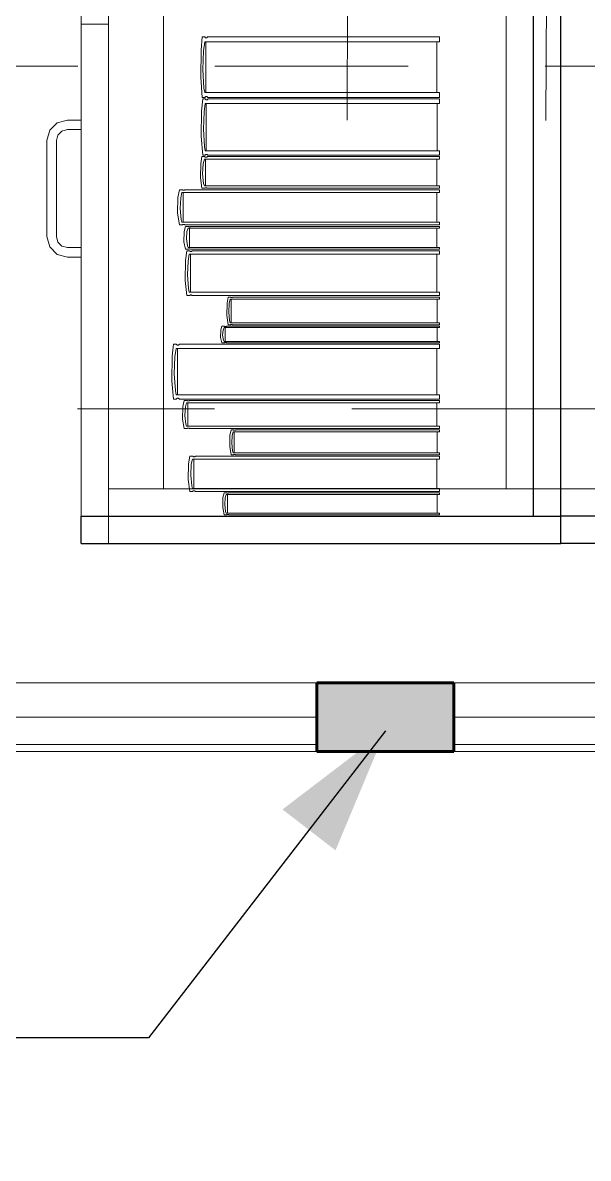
# Model space of a CAD drawing. Header units: inches. Extents: x -19 to 5698, y -728 to 92.
# Drawn here: x 105.305 to 105.718, y 29.403 to 30.232 of the extents above; entities that cross this region are included whole.
import ezdxf

# ---------------------------------------------------------------- set-up
doc = ezdxf.new("R2010")
doc.units = ezdxf.units.IN
doc.header["$MEASUREMENT"] = 0
doc.set_wipeout_variables(frame=1)
for name, pattern in [('HIDDEN', [0.375, 0.25, -0.125]), ('Hidden Line', [0.195611, 0.141111, -0.0545]), ('Punto & Raya', [0.65, 0.5, -0.075, 0, -0.075]), ('RAYITAS', [0.375, 0.25, -0.125]), ('Wipeout_Contour', [1, 0, -1])]:
    doc.linetypes.add(name, pattern=pattern)
doc.layers.get('0').update_dxf_attribs({"color": 61})
for name, color, linetype, lineweight in [('00 conduct tomacorr', 120, 'HIDDEN', 30), ('T-TECHO-E', 150, 'Continuous', 20), ('TOMACORRIENTE', 22, 'RAYITAS', 9)]:
    doc.layers.add(name, color=color, linetype=linetype, lineweight=lineweight)
for name, color, linetype in [('02 _ ARQ _ ALB _ Ejes Generales', 251, 'Continuous'), ('02 _ ARQ _ ZON _ Espacio.3D', 7, 'Continuous'), ('08 _ STR _ EXT _ 09 Vigas', 251, 'Continuous'), ('Acabado - Muros', 7, 'Continuous'), ('Interior - Mobiliario', 7, 'Continuous'), ('Notas - Etiquetas', 7, 'Continuous')]:
    doc.layers.add(name, color=color, linetype=linetype)
doc.dimstyles.new('Estilo_Generado__8', dxfattribs={"dimtxt": 0.18, "dimasz": 0.0912, "dimexe": 0.18, "dimexo": 0.0625, "dimgap": 0, "dimtad": 0, "dimtih": 1, "dimtoh": 1, "dimdec": 4, "dimzin": 0, "dimdsep": 46, "dimcen": 0.09, "dimadec": 0, "dimazin": 0, "dimtfac": 1, "dimtdec": 4, "dimtmove": 0, "dimatfit": 3, "dimldrblk": 'ARROWHEAD_5', "dimfxl": 1, "dimtolj": 1, "dimtzin": 0, "dimarcsym": 0})

# ---------------------------------------------------------------- blocks, each defined once
blk = doc.blocks.new('ARROWHEAD_5')
at = {"linetype": 'Continuous', "lineweight": 0}
blk.add_hatch(color=0, dxfattribs=at).paths.add_polyline_path([(-1, 0.2679), (0, 0), (-1, -0.2679)])
at = {"color": 0, "linetype": 'Continuous', "lineweight": 0}
blk.add_line((0, 0), (-1, 0), dxfattribs=at)
blk = doc.blocks.new('a')
at = {"layer": 'TOMACORRIENTE', "ltscale": 0.05}
h = blk.add_hatch(color=4, dxfattribs=at)
edge = h.paths.add_edge_path()
edge.add_arc((0, 0.0752), 0.02106, 0, 360)
at = {"layer": 'TOMACORRIENTE', "color": 4}
for p, q in [((-0.14553, 0.09625), (-0.0515, 0.09625)), ((-0.09851, 0.09625), (-0.09851, -0.09657)), ((0, 0.09625), (0, -0.09625)), ((0.06232, -0.09625), (0.06232, 0.09625))]:
    blk.add_line(p, q, dxfattribs=at)
blk.add_circle((0, 0.0752), 0.02106, dxfattribs=at)
blk = doc.blocks.new('CABLE 3FACE')
at = {"layer": 'T-TECHO-E', "rotation": 59.94170052614085}
blk.add_blockref('a', (0, 0), dxfattribs=at)

msp = doc.modelspace()

# ---------------------------------------------------------------- linework, layer by layer
at = {"layer": '02 _ ARQ _ ZON _ Espacio.3D', "color": 254, "linetype": 'Continuous', "lineweight": 0, "flags": 128}
msp.add_lwpolyline([(109.06989, 39), (108.56989, 39), (108.56979, 39.75001), (103.77005, 39.75001), (103.77007, 39.4), (102.06999, 39.4), (102.07, 37.69997), (101.71999, 37.7005), (101.71999, 33.74998), (100.81998, 33.74998), (100.81998, 29.74999), (101.56999, 29.74999), (101.56999, 30.69998), (102.06999, 30.69998), (102.06999, 30.19998), (102.56999, 30.19998), (102.56999, 29.69998), (108.57, 29.7), (108.56999, 31.00019), (112.57002, 31.00007)], dxfattribs=at)
msp.add_lwpolyline([(100.82011, 17.4), (112.51999, 17.4), (112.52001, 29.69991), (100.81999, 29.7), (100.81999, 27.96534), (102.07, 27.96534), (102.07, 27.79017), (100.81999, 27.79017)], close=True, dxfattribs=at)
at = {"layer": 'Interior - Mobiliario', "color": 175, "linetype": 'Continuous', "lineweight": 13}
for p, q in [((105.36804, 31.33165), (105.36804, 29.87165)), ((105.67804, 29.87165), (105.67804, 31.33165)), ((105.36804, 31.31165), (105.36804, 29.89165)), ((105.40804, 29.89165), (105.40804, 31.31165)), ((105.65804, 31.31165), (105.65804, 29.89165)), ((105.34804, 30.23065), (105.36804, 30.23065)), ((105.43642, 30.22127), (105.43547, 30.21158)), ((105.4383, 30.22127), (105.43642, 30.22127)), ((105.43839, 30.2211), (105.4383, 30.22127)), ((105.43861, 30.22083), (105.43839, 30.2211)), ((105.43885, 30.22065), (105.43861, 30.22083)), ((105.4391, 30.22055), (105.43885, 30.22065)), ((105.43961, 30.22062), (105.43935, 30.22054)), ((105.43985, 30.22078), (105.43961, 30.22062)), ((105.44007, 30.22104), (105.43985, 30.22078)), ((105.44021, 30.22127), (105.44007, 30.22104)), ((105.60938, 30.22127), (105.44021, 30.22127)), ((105.60938, 30.21774), (105.60938, 30.22127)), ((105.43735, 30.21112), (105.43815, 30.21774)), ((105.43815, 30.21774), (105.60938, 30.21774)), ((105.43901, 30.21774), (105.43901, 30.18062)), ((105.43935, 30.22054), (105.4391, 30.22055)), ((105.60765, 30.18062), (105.60765, 30.21774)), ((105.43547, 30.21158), (105.43526, 30.19182)), ((105.43691, 30.19752), (105.43735, 30.21112)), ((105.43763, 30.18398), (105.43691, 30.19752)), ((105.43526, 30.19182), (105.43642, 30.17709)), ((105.43815, 30.18062), (105.43763, 30.18398)), ((105.60938, 30.18062), (105.43815, 30.18062)), ((105.60938, 30.17709), (105.60938, 30.18062)), ((105.43676, 30.17609), (105.43582, 30.16706)), ((105.43642, 30.17709), (105.4383, 30.17709)), ((105.43864, 30.17609), (105.43676, 30.17609)), ((105.4377, 30.16663), (105.43849, 30.1728)), ((105.4383, 30.17709), (105.43844, 30.17733)), ((105.43844, 30.17733), (105.43866, 30.17758)), ((105.43849, 30.1728), (105.60938, 30.1728)), ((105.43874, 30.17593), (105.43864, 30.17609)), ((105.43866, 30.17758), (105.4389, 30.17775)), ((105.43895, 30.17568), (105.43874, 30.17593)), ((105.4389, 30.17775), (105.43916, 30.17783)), ((105.43919, 30.17551), (105.43895, 30.17568)), ((105.43916, 30.17783), (105.43941, 30.17782)), ((105.43944, 30.17541), (105.43919, 30.17551)), ((105.43935, 30.1728), (105.43935, 30.13822)), ((105.43941, 30.17782), (105.43966, 30.17772)), ((105.4397, 30.1754), (105.43944, 30.17541)), ((105.43966, 30.17772), (105.4399, 30.17753)), ((105.43995, 30.17548), (105.4397, 30.1754)), ((105.4399, 30.17753), (105.44012, 30.17726)), ((105.44019, 30.17563), (105.43995, 30.17548)), ((105.44012, 30.17726), (105.44021, 30.17709)), ((105.44041, 30.17587), (105.44019, 30.17563)), ((105.44021, 30.17709), (105.60938, 30.17709)), ((105.44055, 30.17609), (105.44041, 30.17587)), ((105.60938, 30.17609), (105.44055, 30.17609)), ((105.60766, 30.13822), (105.60766, 30.1728)), ((105.60938, 30.1728), (105.60938, 30.17609)), ((105.43582, 30.16706), (105.43561, 30.14866)), ((105.43726, 30.15396), (105.4377, 30.16663)), ((105.33054, 30.15864), (105.32505, 30.15315)), ((105.33804, 30.16065), (105.33054, 30.15864)), ((105.34804, 30.16065), (105.33804, 30.16065)), ((105.34804, 30.15365), (105.34804, 30.16065)), ((105.32505, 30.15315), (105.32304, 30.14565)), ((105.33004, 30.14565), (105.33111, 30.14965)), ((105.33111, 30.14965), (105.33404, 30.15258)), ((105.33404, 30.15258), (105.33804, 30.15365)), ((105.33804, 30.15365), (105.34804, 30.15365)), ((105.43561, 30.14866), (105.43676, 30.13493)), ((105.43798, 30.14135), (105.43726, 30.15396)), ((105.32304, 30.14565), (105.32304, 30.07565)), ((105.33004, 30.07565), (105.33004, 30.14565)), ((105.43849, 30.13822), (105.43798, 30.14135)), ((105.60938, 30.13822), (105.43849, 30.13822)), ((105.60938, 30.13493), (105.60938, 30.13822)), ((105.43618, 30.13393), (105.43523, 30.12887)), ((105.43806, 30.13393), (105.43618, 30.13393)), ((105.43676, 30.13493), (105.43864, 30.13493)), ((105.43711, 30.12863), (105.43791, 30.13208)), ((105.43791, 30.13208), (105.60938, 30.13208)), ((105.43815, 30.13384), (105.43806, 30.13393)), ((105.43837, 30.1337), (105.43815, 30.13384)), ((105.43861, 30.1336), (105.43837, 30.1337)), ((105.43886, 30.13355), (105.43861, 30.1336)), ((105.43864, 30.13493), (105.43878, 30.13515)), ((105.43877, 30.13208), (105.43877, 30.11269)), ((105.43878, 30.13515), (105.43901, 30.13539)), ((105.43912, 30.13355), (105.43886, 30.13355)), ((105.43901, 30.13539), (105.43925, 30.13554)), ((105.43937, 30.13359), (105.43912, 30.13355)), ((105.43925, 30.13554), (105.4395, 30.13562)), ((105.43961, 30.13368), (105.43937, 30.13359)), ((105.4395, 30.13562), (105.43975, 30.13561)), ((105.43984, 30.13381), (105.43961, 30.13368)), ((105.43975, 30.13561), (105.44, 30.13552)), ((105.43998, 30.13393), (105.43984, 30.13381)), ((105.60938, 30.13393), (105.43998, 30.13393)), ((105.44, 30.13552), (105.44024, 30.13534)), ((105.44024, 30.13534), (105.44046, 30.13509)), ((105.44046, 30.13509), (105.44055, 30.13493)), ((105.44055, 30.13493), (105.60938, 30.13493)), ((105.60765, 30.11269), (105.60765, 30.13208)), ((105.60938, 30.13208), (105.60938, 30.13393)), ((105.43523, 30.12887), (105.43501, 30.11854)), ((105.43667, 30.12152), (105.43711, 30.12863)), ((105.43739, 30.11444), (105.43667, 30.12152)), ((105.43501, 30.11854), (105.43618, 30.11084)), ((105.43791, 30.11269), (105.43739, 30.11444)), ((105.41968, 30.10984), (105.41865, 30.10419)), ((105.42175, 30.10984), (105.41968, 30.10984)), ((105.42071, 30.10392), (105.42158, 30.10778)), ((105.42158, 30.10778), (105.60938, 30.10778)), ((105.42185, 30.10974), (105.42175, 30.10984)), ((105.42209, 30.10958), (105.42185, 30.10974)), ((105.42235, 30.10947), (105.42209, 30.10958)), ((105.42263, 30.10942), (105.42235, 30.10947)), ((105.42253, 30.10778), (105.42253, 30.08616)), ((105.42291, 30.10941), (105.42263, 30.10942)), ((105.42318, 30.10946), (105.42291, 30.10941)), ((105.42345, 30.10955), (105.42318, 30.10946)), ((105.42369, 30.1097), (105.42345, 30.10955)), ((105.42385, 30.10984), (105.42369, 30.1097)), ((105.60938, 30.10984), (105.42385, 30.10984)), ((105.43618, 30.11084), (105.43806, 30.11084)), ((105.60938, 30.11269), (105.43791, 30.11269)), ((105.43806, 30.11084), (105.4382, 30.11096)), ((105.4382, 30.11096), (105.43843, 30.1111)), ((105.43843, 30.1111), (105.43867, 30.11118)), ((105.43867, 30.11118), (105.43892, 30.11123)), ((105.43892, 30.11123), (105.43917, 30.11122)), ((105.43917, 30.11122), (105.43942, 30.11117)), ((105.43942, 30.11117), (105.43966, 30.11107)), ((105.43966, 30.11107), (105.43988, 30.11093)), ((105.43988, 30.11093), (105.43998, 30.11084)), ((105.43998, 30.11084), (105.60938, 30.11084)), ((105.60749, 30.08616), (105.60749, 30.10778)), ((105.60938, 30.11084), (105.60938, 30.11269)), ((105.60938, 30.10778), (105.60938, 30.10984)), ((105.41865, 30.10419), (105.41841, 30.09268)), ((105.42023, 30.096), (105.42071, 30.10392)), ((105.41841, 30.09268), (105.41968, 30.0841)), ((105.42102, 30.08811), (105.42023, 30.096)), ((105.42158, 30.08616), (105.42102, 30.08811)), ((105.41968, 30.0841), (105.42175, 30.0841)), ((105.60938, 30.08616), (105.42158, 30.08616)), ((105.42175, 30.0841), (105.4219, 30.08424)), ((105.4219, 30.08424), (105.42215, 30.08438)), ((105.42215, 30.08438), (105.42241, 30.08448)), ((105.42241, 30.08448), (105.42269, 30.08453)), ((105.42269, 30.08453), (105.42297, 30.08452)), ((105.42297, 30.08452), (105.42324, 30.08446)), ((105.42423, 30.0831), (105.42321, 30.07942)), ((105.42324, 30.08446), (105.4235, 30.08435)), ((105.4235, 30.08435), (105.42374, 30.0842)), ((105.42374, 30.0842), (105.42385, 30.0841)), ((105.42385, 30.0841), (105.60938, 30.0841)), ((105.42624, 30.0831), (105.42423, 30.0831)), ((105.42523, 30.07925), (105.42608, 30.08176)), ((105.42608, 30.08176), (105.60938, 30.08176)), ((105.42634, 30.08303), (105.42624, 30.0831)), ((105.42658, 30.08293), (105.42634, 30.08303)), ((105.42683, 30.08286), (105.42658, 30.08293)), ((105.4271, 30.08282), (105.42683, 30.08286)), ((105.427, 30.08176), (105.427, 30.06767)), ((105.42737, 30.08282), (105.4271, 30.08282)), ((105.42764, 30.08285), (105.42737, 30.08282)), ((105.4279, 30.08291), (105.42764, 30.08285)), ((105.42814, 30.08301), (105.4279, 30.08291)), ((105.42829, 30.0831), (105.42814, 30.08301)), ((105.60938, 30.0831), (105.42829, 30.0831)), ((105.60753, 30.06767), (105.60753, 30.08176)), ((105.60938, 30.0841), (105.60938, 30.08616)), ((105.60938, 30.08176), (105.60938, 30.0831)), ((105.32304, 30.07565), (105.32505, 30.06815)), ((105.33111, 30.07165), (105.33004, 30.07565)), ((105.33404, 30.06872), (105.33111, 30.07165)), ((105.42321, 30.07942), (105.42298, 30.07192)), ((105.42298, 30.07192), (105.42423, 30.06633)), ((105.42476, 30.07409), (105.42523, 30.07925)), ((105.42553, 30.06895), (105.42476, 30.07409)), ((105.32505, 30.06815), (105.33054, 30.06266)), ((105.33804, 30.06765), (105.33404, 30.06872)), ((105.34804, 30.06765), (105.33804, 30.06765)), ((105.34804, 30.06065), (105.34804, 30.06765)), ((105.42504, 30.06533), (105.42403, 30.05814)), ((105.42423, 30.06633), (105.42624, 30.06633)), ((105.42705, 30.06533), (105.42504, 30.06533)), ((105.42608, 30.06767), (105.42553, 30.06895)), ((105.60938, 30.06767), (105.42608, 30.06767)), ((105.42624, 30.06633), (105.42639, 30.06642)), ((105.42639, 30.06642), (105.42663, 30.06652)), ((105.42663, 30.06652), (105.42689, 30.06658)), ((105.42689, 30.06658), (105.42716, 30.06661)), ((105.42715, 30.06521), (105.42705, 30.06533)), ((105.42738, 30.06501), (105.42715, 30.06521)), ((105.42716, 30.06661), (105.42743, 30.06661)), ((105.42763, 30.06487), (105.42738, 30.06501)), ((105.42743, 30.06661), (105.4277, 30.06657)), ((105.4279, 30.06479), (105.42763, 30.06487)), ((105.4277, 30.06657), (105.42795, 30.0665)), ((105.42817, 30.06478), (105.4279, 30.06479)), ((105.42795, 30.0665), (105.42819, 30.0664)), ((105.42844, 30.06484), (105.42817, 30.06478)), ((105.42819, 30.0664), (105.42829, 30.06633)), ((105.42829, 30.06633), (105.60938, 30.06633)), ((105.4287, 30.06497), (105.42844, 30.06484)), ((105.42894, 30.06516), (105.4287, 30.06497)), ((105.42909, 30.06533), (105.42894, 30.06516)), ((105.60938, 30.06533), (105.42909, 30.06533)), ((105.60938, 30.06633), (105.60938, 30.06767)), ((105.60938, 30.06271), (105.60938, 30.06533)), ((105.33054, 30.06266), (105.33804, 30.06065)), ((105.33804, 30.06065), (105.34804, 30.06065)), ((105.42403, 30.05814), (105.4238, 30.04347)), ((105.42557, 30.0477), (105.42604, 30.0578)), ((105.42604, 30.0578), (105.42688, 30.06271)), ((105.42688, 30.06271), (105.60938, 30.06271)), ((105.42781, 30.06271), (105.42781, 30.03516)), ((105.60754, 30.03516), (105.60754, 30.06271)), ((105.42634, 30.03765), (105.42557, 30.0477)), ((105.4238, 30.04347), (105.42504, 30.03253)), ((105.42504, 30.03253), (105.42705, 30.03253)), ((105.42688, 30.03516), (105.42634, 30.03765)), ((105.60938, 30.03516), (105.42688, 30.03516)), ((105.42705, 30.03253), (105.4272, 30.03271)), ((105.4272, 30.03271), (105.42744, 30.0329)), ((105.42744, 30.0329), (105.42769, 30.03302)), ((105.42769, 30.03302), (105.42796, 30.03308)), ((105.42796, 30.03308), (105.42823, 30.03307)), ((105.42823, 30.03307), (105.4285, 30.033)), ((105.4285, 30.033), (105.42875, 30.03286)), ((105.42875, 30.03286), (105.42898, 30.03266)), ((105.42898, 30.03266), (105.42909, 30.03253)), ((105.42909, 30.03253), (105.60938, 30.03253)), ((105.45527, 30.03153), (105.45443, 30.02706)), ((105.45694, 30.03153), (105.45527, 30.03153)), ((105.45703, 30.03145), (105.45694, 30.03153)), ((105.45722, 30.03133), (105.45703, 30.03145)), ((105.45744, 30.03124), (105.45722, 30.03133)), ((105.45766, 30.0312), (105.45744, 30.03124)), ((105.45789, 30.03119), (105.45766, 30.0312)), ((105.45811, 30.03123), (105.45789, 30.03119)), ((105.45833, 30.03131), (105.45811, 30.03123)), ((105.45852, 30.03142), (105.45833, 30.03131)), ((105.45865, 30.03153), (105.45852, 30.03142)), ((105.60938, 30.03153), (105.45865, 30.03153)), ((105.60938, 30.03253), (105.60938, 30.03516)), ((105.60938, 30.0299), (105.60938, 30.03153)), ((105.45443, 30.02706), (105.45423, 30.01795)), ((105.45571, 30.02058), (105.4561, 30.02685)), ((105.4561, 30.02685), (105.45681, 30.0299)), ((105.45681, 30.0299), (105.60938, 30.0299)), ((105.45758, 30.0299), (105.45758, 30.01279)), ((105.60784, 30.01279), (105.60784, 30.0299)), ((105.45423, 30.01795), (105.45527, 30.01116)), ((105.45635, 30.01433), (105.45571, 30.02058)), ((105.45681, 30.01279), (105.45635, 30.01433)), ((105.44989, 30.00751), (105.44969, 30.00213)), ((105.45076, 30.01016), (105.44989, 30.00751)), ((105.45248, 30.01016), (105.45076, 30.01016)), ((105.45121, 30.00368), (105.45161, 30.00739)), ((105.45161, 30.00739), (105.45234, 30.00919)), ((105.45234, 30.00919), (105.60938, 30.00919)), ((105.45257, 30.01011), (105.45248, 30.01016)), ((105.45277, 30.01004), (105.45257, 30.01011)), ((105.45299, 30.00998), (105.45277, 30.01004)), ((105.45322, 30.00996), (105.45299, 30.00998)), ((105.45314, 30.00919), (105.45314, 29.99908)), ((105.45345, 30.00995), (105.45322, 30.00996)), ((105.45368, 30.00998), (105.45345, 30.00995)), ((105.4539, 30.01002), (105.45368, 30.00998)), ((105.45411, 30.01009), (105.4539, 30.01002)), ((105.45424, 30.01016), (105.45411, 30.01009)), ((105.60938, 30.01016), (105.45424, 30.01016)), ((105.45527, 30.01116), (105.45694, 30.01116)), ((105.60938, 30.01279), (105.45681, 30.01279)), ((105.45694, 30.01116), (105.45707, 30.01126)), ((105.45707, 30.01126), (105.45727, 30.01138)), ((105.45727, 30.01138), (105.45748, 30.01146)), ((105.45748, 30.01146), (105.45771, 30.0115)), ((105.45771, 30.0115), (105.45794, 30.01149)), ((105.45794, 30.01149), (105.45816, 30.01144)), ((105.45816, 30.01144), (105.45837, 30.01136)), ((105.45837, 30.01136), (105.45856, 30.01123)), ((105.45856, 30.01123), (105.45865, 30.01116)), ((105.45865, 30.01116), (105.60938, 30.01116)), ((105.6078, 29.99908), (105.6078, 30.00919)), ((105.60938, 30.01116), (105.60938, 30.01279)), ((105.60938, 30.00919), (105.60938, 30.01016)), ((105.41537, 29.99712), (105.41431, 29.98833)), ((105.41748, 29.99712), (105.41537, 29.99712)), ((105.41759, 29.99696), (105.41748, 29.99712)), ((105.41783, 29.99672), (105.41759, 29.99696)), ((105.41947, 29.9969), (105.41922, 29.99667)), ((105.41963, 29.99712), (105.41947, 29.9969)), ((105.60938, 29.99712), (105.41963, 29.99712)), ((105.44969, 30.00213), (105.45076, 29.99812)), ((105.45076, 29.99812), (105.45248, 29.99812)), ((105.45187, 29.99999), (105.45121, 30.00368)), ((105.45234, 29.99908), (105.45187, 29.99999)), ((105.60938, 29.99908), (105.45234, 29.99908)), ((105.45248, 29.99812), (105.45261, 29.99818)), ((105.45261, 29.99818), (105.45282, 29.99825)), ((105.45282, 29.99825), (105.45304, 29.9983)), ((105.45304, 29.9983), (105.45327, 29.99832)), ((105.45327, 29.99832), (105.4535, 29.99832)), ((105.4535, 29.99832), (105.45373, 29.99829)), ((105.45373, 29.99829), (105.45395, 29.99824)), ((105.45395, 29.99824), (105.45415, 29.99816)), ((105.45415, 29.99816), (105.45424, 29.99812)), ((105.45424, 29.99812), (105.60938, 29.99812)), ((105.60938, 29.99812), (105.60938, 29.99908)), ((105.60938, 29.99391), (105.60938, 29.99712)), ((105.41642, 29.98791), (105.41731, 29.99391)), ((105.41731, 29.99391), (105.60938, 29.99391)), ((105.4181, 29.99655), (105.41783, 29.99672)), ((105.41838, 29.99646), (105.4181, 29.99655)), ((105.41828, 29.99391), (105.41828, 29.96027)), ((105.41867, 29.99645), (105.41838, 29.99646)), ((105.41895, 29.99652), (105.41867, 29.99645)), ((105.41922, 29.99667), (105.41895, 29.99652)), ((105.60744, 29.96027), (105.60744, 29.99391)), ((105.41431, 29.98833), (105.41407, 29.97042)), ((105.41593, 29.97559), (105.41642, 29.98791)), ((105.41674, 29.96331), (105.41593, 29.97559)), ((105.41407, 29.97042), (105.41537, 29.95706)), ((105.41537, 29.95706), (105.41748, 29.95706)), ((105.41731, 29.96027), (105.41674, 29.96331)), ((105.60938, 29.96027), (105.41731, 29.96027)), ((105.41748, 29.95706), (105.41764, 29.95728)), ((105.41764, 29.95728), (105.41789, 29.95751)), ((105.41789, 29.95751), (105.41816, 29.95766)), ((105.41816, 29.95766), (105.41844, 29.95773)), ((105.41844, 29.95773), (105.41873, 29.95772)), ((105.41873, 29.95772), (105.41901, 29.95763)), ((105.41901, 29.95763), (105.41928, 29.95746)), ((105.41928, 29.95746), (105.41952, 29.95722)), ((105.41952, 29.95722), (105.41963, 29.95706)), ((105.41963, 29.95706), (105.60938, 29.95706)), ((105.42314, 29.95606), (105.42212, 29.95158)), ((105.42517, 29.95606), (105.42314, 29.95606)), ((105.42527, 29.95598), (105.42517, 29.95606)), ((105.42551, 29.95586), (105.42527, 29.95598)), ((105.42576, 29.95577), (105.42551, 29.95586)), ((105.42603, 29.95573), (105.42576, 29.95577)), ((105.42631, 29.95572), (105.42603, 29.95573)), ((105.42658, 29.95576), (105.42631, 29.95572)), ((105.42684, 29.95584), (105.42658, 29.95576)), ((105.42708, 29.95595), (105.42684, 29.95584)), ((105.42723, 29.95606), (105.42708, 29.95595)), ((105.60938, 29.95606), (105.42723, 29.95606)), ((105.60938, 29.95706), (105.60938, 29.96027)), ((105.60938, 29.95443), (105.60938, 29.95606)), ((105.42212, 29.95158), (105.42189, 29.94243)), ((105.42367, 29.94507), (105.42415, 29.95136)), ((105.42415, 29.95136), (105.425, 29.95443)), ((105.425, 29.95443), (105.60938, 29.95443)), ((105.42594, 29.95443), (105.42594, 29.93725)), ((105.60752, 29.93725), (105.60752, 29.95443)), ((105.42189, 29.94243), (105.42314, 29.93561)), ((105.42445, 29.9388), (105.42367, 29.94507)), ((105.42314, 29.93561), (105.42517, 29.93561)), ((105.425, 29.93725), (105.42445, 29.9388)), ((105.60938, 29.93725), (105.425, 29.93725)), ((105.42517, 29.93561), (105.42532, 29.93572)), ((105.42532, 29.93572), (105.42556, 29.93584)), ((105.42556, 29.93584), (105.42582, 29.93592)), ((105.42582, 29.93592), (105.42609, 29.93596)), ((105.42609, 29.93596), (105.42637, 29.93595)), ((105.42637, 29.93595), (105.42664, 29.9359)), ((105.42664, 29.9359), (105.42689, 29.93582)), ((105.42689, 29.93582), (105.42713, 29.93569)), ((105.42713, 29.93569), (105.42723, 29.93561)), ((105.42723, 29.93561), (105.60938, 29.93561)), ((105.4566, 29.93062), (105.45641, 29.92249)), ((105.45743, 29.93461), (105.4566, 29.93062)), ((105.45908, 29.93461), (105.45743, 29.93461)), ((105.45825, 29.93043), (105.45895, 29.93316)), ((105.45895, 29.93316), (105.60938, 29.93316)), ((105.45917, 29.93454), (105.45908, 29.93461)), ((105.45936, 29.93443), (105.45917, 29.93454)), ((105.45957, 29.93436), (105.45936, 29.93443)), ((105.45979, 29.93431), (105.45957, 29.93436)), ((105.45971, 29.93316), (105.45971, 29.91788)), ((105.46001, 29.93431), (105.45979, 29.93431)), ((105.46023, 29.93434), (105.46001, 29.93431)), ((105.46044, 29.93441), (105.46023, 29.93434)), ((105.46064, 29.93452), (105.46044, 29.93441)), ((105.46076, 29.93461), (105.46064, 29.93452)), ((105.60938, 29.93461), (105.46076, 29.93461)), ((105.60786, 29.91788), (105.60786, 29.93316)), ((105.60938, 29.93561), (105.60938, 29.93725)), ((105.60938, 29.93316), (105.60938, 29.93461)), ((105.45641, 29.92249), (105.45743, 29.91642)), ((105.45786, 29.92483), (105.45825, 29.93043)), ((105.4585, 29.91926), (105.45786, 29.92483)), ((105.4274, 29.91542), (105.4264, 29.90979)), ((105.42937, 29.91542), (105.4274, 29.91542)), ((105.42947, 29.91532), (105.42937, 29.91542)), ((105.4297, 29.91516), (105.42947, 29.91532)), ((105.42995, 29.91506), (105.4297, 29.91516)), ((105.43022, 29.915), (105.42995, 29.91506)), ((105.43049, 29.91499), (105.43022, 29.915)), ((105.43075, 29.91504), (105.43049, 29.91499)), ((105.43101, 29.91514), (105.43075, 29.91504)), ((105.43124, 29.91528), (105.43101, 29.91514)), ((105.43139, 29.91542), (105.43124, 29.91528)), ((105.60938, 29.91542), (105.43139, 29.91542)), ((105.45743, 29.91642), (105.45908, 29.91642)), ((105.45895, 29.91788), (105.4585, 29.91926)), ((105.60938, 29.91788), (105.45895, 29.91788)), ((105.45908, 29.91642), (105.45921, 29.91652)), ((105.45921, 29.91652), (105.4594, 29.91662)), ((105.4594, 29.91662), (105.45961, 29.91669)), ((105.45961, 29.91669), (105.45984, 29.91672)), ((105.45984, 29.91672), (105.46006, 29.91672)), ((105.46006, 29.91672), (105.46028, 29.91668)), ((105.46028, 29.91668), (105.46049, 29.9166)), ((105.46049, 29.9166), (105.46068, 29.91649)), ((105.46068, 29.91649), (105.46076, 29.91642)), ((105.46076, 29.91642), (105.60938, 29.91642)), ((105.60938, 29.91642), (105.60938, 29.91788)), ((105.60938, 29.91337), (105.60938, 29.91542)), ((105.4264, 29.90979), (105.42617, 29.89832)), ((105.42792, 29.90163), (105.42838, 29.90953)), ((105.42838, 29.90953), (105.42922, 29.91337)), ((105.42922, 29.91337), (105.60938, 29.91337)), ((105.43013, 29.91337), (105.43013, 29.89182)), ((105.60756, 29.89182), (105.60756, 29.91337)), ((105.42617, 29.89832), (105.4274, 29.88977)), ((105.42868, 29.89376), (105.42792, 29.90163)), ((105.36804, 29.89165), (105.40804, 29.89165)), ((105.40804, 29.89165), (105.65804, 29.89165)), ((105.4274, 29.88977), (105.42937, 29.88977)), ((105.42922, 29.89182), (105.42868, 29.89376)), ((105.60938, 29.89182), (105.42922, 29.89182)), ((105.42937, 29.88977), (105.42952, 29.8899)), ((105.42952, 29.8899), (105.42976, 29.89005)), ((105.42976, 29.89005), (105.43001, 29.89015)), ((105.43001, 29.89015), (105.43028, 29.8902)), ((105.43028, 29.8902), (105.43055, 29.89019)), ((105.43055, 29.89019), (105.43081, 29.89013)), ((105.43081, 29.89013), (105.43106, 29.89002)), ((105.43106, 29.89002), (105.43129, 29.88987)), ((105.43129, 29.88987), (105.43139, 29.88977)), ((105.43139, 29.88977), (105.60938, 29.88977)), ((105.60938, 29.88977), (105.60938, 29.89182)), ((105.45147, 29.88523), (105.45127, 29.87802)), ((105.45233, 29.88877), (105.45147, 29.88523)), ((105.45404, 29.88877), (105.45233, 29.88877)), ((105.45278, 29.8801), (105.45318, 29.88506)), ((105.45318, 29.88506), (105.4539, 29.88748)), ((105.4539, 29.88748), (105.60938, 29.88748)), ((105.45412, 29.8887), (105.45404, 29.88877)), ((105.45432, 29.88861), (105.45412, 29.8887)), ((105.45454, 29.88854), (105.45432, 29.88861)), ((105.45477, 29.8885), (105.45454, 29.88854)), ((105.455, 29.8885), (105.45477, 29.8885)), ((105.45523, 29.88853), (105.455, 29.8885)), ((105.45544, 29.88859), (105.45523, 29.88853)), ((105.45565, 29.88868), (105.45544, 29.88859)), ((105.45578, 29.88877), (105.45565, 29.88868)), ((105.60938, 29.88877), (105.45578, 29.88877)), ((105.60938, 29.88748), (105.60938, 29.88877)), ((105.36804, 29.87165), (105.67804, 29.87165))]:
    msp.add_line(p, q, dxfattribs=at)

# ---------------------------------------------------------------- next in the draw order: wipeouts: each hides what was drawn before it
at = {"color": 254, "linetype": 'Wipeout_Contour', "lineweight": 0, "ltscale": 4898.152595}
msp.add_wipeout([(103.37, 29.733), (103.3865, 29.733), (103.3865, 29.7), (105.52, 29.7), (105.52, 29.75), (103.37, 29.75)], dxfattribs=at).dxf.layer = 'Acabado - Muros'
at = {"color": 254, "linetype": 'Wipeout_Contour', "lineweight": 0, "ltscale": 4913.906819}
msp.add_wipeout([(105.62, 29.75), (105.62, 29.7), (107.7535, 29.7), (107.7535, 29.733), (107.77, 29.733), (107.77, 29.75)], dxfattribs=at).dxf.layer = 'Acabado - Muros'
at = {"color": 254, "linetype": 'Wipeout_Contour', "lineweight": 0, "ltscale": 3271.360924}
msp.add_wipeout([(105.71804, 31.33165), (105.69804, 31.33165), (105.69804, 29.87165), (105.71804, 29.87165)], dxfattribs=at).dxf.layer = 'Interior - Mobiliario'

# ---------------------------------------------------------------- next in the draw order: linework, layer by layer
at = {"layer": '08 _ STR _ EXT _ 09 Vigas', "color": 251, "linetype": 'Hidden Line', "lineweight": 13, "true_color": 0x636466}
msp.add_line((102.06999, 29.7), (122.56999, 29.7), dxfattribs=at)
at = {"layer": 'Acabado - Muros', "color": 7, "linetype": 'Continuous', "lineweight": 60}
for p, q in [((105.62, 29.75), (105.52, 29.75)), ((105.62, 29.7), (105.52, 29.7))]:
    msp.add_line(p, q, dxfattribs=at)
at = {"layer": 'Acabado - Muros', "color": 251, "linetype": 'Continuous', "lineweight": 13, "flags": 128}
for points in [[(102.66999, 29.75), (103.37, 29.75), (105.52, 29.75)], [(105.62, 29.75), (107.77, 29.75), (108.47, 29.75)], [(103.3865, 29.7), (105.52, 29.7)], [(105.62, 29.7), (107.7535, 29.7)]]:
    msp.add_lwpolyline(points, dxfattribs=at)
at = {"layer": 'Interior - Mobiliario', "color": 175, "linetype": 'Continuous', "lineweight": 30}
for p, q in [((105.69804, 29.87165), (105.69804, 31.33165)), ((105.71804, 29.87165), (105.69804, 29.87165))]:
    msp.add_line(p, q, dxfattribs=at)
at = {"layer": 'Interior - Mobiliario', "color": 175, "linetype": 'Continuous', "lineweight": 13}
for p, q in [((105.69804, 29.87165), (105.69804, 31.33165)), ((105.69804, 29.89165), (105.69804, 31.31165)), ((105.73804, 29.89165), (105.69804, 29.89165)), ((105.71804, 29.87165), (105.69804, 29.87165))]:
    msp.add_line(p, q, dxfattribs=at)

# ---------------------------------------------------------------- next in the draw order: wipeouts: each hides what was drawn before it
at = {"color": 254, "linetype": 'Wipeout_Contour', "lineweight": 0, "ltscale": 3266.212965}
msp.add_wipeout([(105.52, 29.705), (105.52, 29.725), (103.3865, 29.725), (103.3865, 29.705)], dxfattribs=at).dxf.layer = 'Acabado - Muros'
at = {"color": 254, "linetype": 'Wipeout_Contour', "lineweight": 0, "ltscale": 3275.141063}
msp.add_wipeout([(107.7535, 29.705), (107.7535, 29.725), (105.62, 29.725), (105.62, 29.705)], dxfattribs=at).dxf.layer = 'Acabado - Muros'

# ---------------------------------------------------------------- next in the draw order: hatches: boundary and pattern name
at = {"layer": 'Acabado - Muros', "linetype": 'Continuous', "lineweight": 0}
msp.add_hatch(color=254, dxfattribs=at).paths.add_polyline_path([(105.62, 29.75), (105.52, 29.75), (105.52, 29.7), (105.62, 29.7)])

# ---------------------------------------------------------------- next in the draw order: linework, layer by layer
at = {"layer": 'Acabado - Muros', "color": 7, "linetype": 'Continuous', "lineweight": 60}
for p, q in [((105.52, 29.75), (105.52, 29.7)), ((105.62, 29.75), (105.62, 29.7))]:
    msp.add_line(p, q, dxfattribs=at)
at = {"layer": 'Acabado - Muros', "color": 7, "linetype": 'Continuous', "lineweight": 13, "flags": 128}
for points in [[(105.52, 29.705), (105.52, 29.725), (103.3865, 29.725), (103.3865, 29.705)], [(107.7535, 29.705), (107.7535, 29.725), (105.62, 29.725), (105.62, 29.705)]]:
    msp.add_lwpolyline(points, close=True, dxfattribs=at)

# ---------------------------------------------------------------- next in the draw order: leaders
at = {"layer": 'Notas - Etiquetas', "color": 144, "linetype": 'Continuous', "lineweight": 13, "annotation_type": 0, "has_hookline": 1, "hookline_direction": 1, "text_width": 1.94817}
msp.add_leader([(105.56999, 29.715), (105.39715, 29.4911), (103.32471, 29.4911)], dimstyle='Estilo_Generado__8', dxfattribs=at)

# ---------------------------------------------------------------- next in the draw order: wipeouts: each hides what was drawn before it
at = {"color": 254, "linetype": 'Wipeout_Contour', "lineweight": 0, "ltscale": 3271.909815}
msp.add_wipeout([(106.04804, 29.87165), (105.69804, 29.87165), (105.69804, 29.85165), (106.04804, 29.85165)], dxfattribs=at).dxf.layer = 'Interior - Mobiliario'

# ---------------------------------------------------------------- next in the draw order: linework, layer by layer
at = {"layer": 'Interior - Mobiliario', "color": 175, "linetype": 'Continuous', "lineweight": 13}
for p, q in [((105.69804, 31.35165), (105.69804, 29.85165)), ((105.69804, 29.87165), (105.69804, 31.33165)), ((105.69804, 29.85165), (105.69804, 29.89165)), ((105.69804, 29.87165), (106.04804, 29.87165)), ((105.69804, 29.85165), (105.69804, 29.87165)), ((106.04804, 29.87165), (105.69804, 29.87165)), ((106.04804, 29.85165), (105.69804, 29.85165)), ((106.02804, 29.85165), (105.69804, 29.85165)), ((105.69804, 29.85165), (106.04804, 29.85165))]:
    msp.add_line(p, q, dxfattribs=at)
at = {"layer": 'Interior - Mobiliario', "color": 175, "linetype": 'Continuous', "lineweight": 30}
for p, q in [((105.69804, 29.85165), (105.69804, 29.87165)), ((106.04804, 29.87165), (105.69804, 29.87165)), ((106.04804, 29.85165), (105.69804, 29.85165))]:
    msp.add_line(p, q, dxfattribs=at)

# ---------------------------------------------------------------- next in the draw order: wipeouts: each hides what was drawn before it
at = {"color": 254, "linetype": 'Wipeout_Contour', "lineweight": 0, "ltscale": 3271.28098}
msp.add_wipeout([(105.67804, 31.33165), (105.67804, 29.87165), (105.69804, 29.87165), (105.69804, 31.33165)], dxfattribs=at).dxf.layer = 'Interior - Mobiliario'

# ---------------------------------------------------------------- next in the draw order: linework, layer by layer
at = {"layer": '02 _ ARQ _ ALB _ Ejes Generales', "color": 251, "linetype": 'Punto & Raya', "lineweight": 13, "true_color": 0x636466}
msp.add_line((98.34541, 29.95), (147.06999, 29.95), dxfattribs=at)
at = {"layer": '08 _ STR _ EXT _ 09 Vigas', "color": 251, "linetype": 'Hidden Line', "lineweight": 13, "true_color": 0x636466}
msp.add_line((102.06999, 30.2), (108.57, 30.2), dxfattribs=at)
at = {"layer": 'Interior - Mobiliario', "color": 175, "linetype": 'Continuous', "lineweight": 30}
for p, q in [((105.67804, 29.87165), (105.67804, 31.33165)), ((105.69804, 29.87165), (105.69804, 31.33165)), ((105.67804, 29.87165), (105.69804, 29.87165))]:
    msp.add_line(p, q, dxfattribs=at)
at = {"layer": 'Interior - Mobiliario', "color": 175, "linetype": 'Continuous', "lineweight": 13}
for p, q in [((105.67804, 31.33165), (105.67804, 29.87165)), ((105.69804, 29.87165), (105.69804, 31.33165)), ((105.69804, 29.89165), (105.69804, 31.31165)), ((105.65804, 29.89165), (105.69804, 29.89165)), ((105.67804, 29.87165), (105.69804, 29.87165))]:
    msp.add_line(p, q, dxfattribs=at)

# ---------------------------------------------------------------- next in the draw order: block references
at = {"layer": '00 conduct tomacorr', "xscale": 1.47256122672843, "yscale": 1.47256122672843, "zscale": 1.47256122672843, "rotation": 299.7894777823319}
msp.add_blockref('CABLE 3FACE', (105.68772, 30.30208), dxfattribs=at)

# ---------------------------------------------------------------- next in the draw order: wipeouts: each hides what was drawn before it
at = {"color": 254, "linetype": 'Wipeout_Contour', "lineweight": 0, "ltscale": 3270.510749}
msp.add_wipeout([(105.34804, 29.87165), (105.34804, 29.85165), (105.69804, 29.85165), (105.69804, 29.87165)], dxfattribs=at).dxf.layer = 'Interior - Mobiliario'

# ---------------------------------------------------------------- next in the draw order: linework, layer by layer
at = {"layer": 'Interior - Mobiliario', "color": 175, "linetype": 'Continuous', "lineweight": 13}
for p, q in [((105.34804, 29.85165), (105.34804, 31.35165)), ((105.69804, 31.35165), (105.69804, 29.85165)), ((105.34804, 31.33165), (105.34804, 29.87165)), ((105.34804, 31.33165), (105.34804, 29.87165)), ((105.36804, 31.33165), (105.36804, 29.87165)), ((105.36804, 31.33165), (105.36804, 29.87165)), ((105.67804, 29.87165), (105.67804, 31.33165)), ((105.67804, 29.87165), (105.67804, 31.33165)), ((105.67804, 29.87165), (105.67804, 31.33165)), ((105.69804, 29.87165), (105.69804, 31.33165)), ((105.34804, 29.87165), (105.34804, 30.23065)), ((105.36804, 29.87165), (105.36804, 30.23065)), ((105.36804, 29.89165), (105.36804, 29.85165)), ((105.69804, 29.85165), (105.69804, 29.89165)), ((105.45469, 29.88748), (105.45469, 29.87394)), ((105.60781, 29.87394), (105.60781, 29.88748)), ((105.45127, 29.87802), (105.45233, 29.87265)), ((105.45233, 29.87265), (105.45404, 29.87265)), ((105.45343, 29.87516), (105.45278, 29.8801)), ((105.4539, 29.87394), (105.45343, 29.87516)), ((105.60938, 29.87394), (105.4539, 29.87394)), ((105.45404, 29.87265), (105.45417, 29.87274)), ((105.45417, 29.87274), (105.45437, 29.87283)), ((105.45437, 29.87283), (105.45459, 29.87289)), ((105.45459, 29.87289), (105.45482, 29.87292)), ((105.45482, 29.87292), (105.45505, 29.87292)), ((105.45505, 29.87292), (105.45527, 29.87288)), ((105.45527, 29.87288), (105.45549, 29.87281)), ((105.45549, 29.87281), (105.45569, 29.87271)), ((105.45569, 29.87271), (105.45578, 29.87265)), ((105.45578, 29.87265), (105.60938, 29.87265)), ((105.60938, 29.87265), (105.60938, 29.87394)), ((105.69804, 29.87165), (105.34804, 29.87165)), ((105.34804, 29.87165), (105.34804, 29.85165)), ((105.34804, 29.87165), (105.69804, 29.87165)), ((105.34804, 29.87165), (105.67804, 29.87165)), ((105.34804, 29.87165), (105.36804, 29.87165)), ((105.36804, 29.87165), (105.67804, 29.87165)), ((105.36804, 29.87165), (105.67804, 29.87165)), ((105.69804, 29.85165), (105.69804, 29.87165)), ((105.34804, 29.85165), (105.69804, 29.85165)), ((105.69804, 29.85165), (105.34804, 29.85165)), ((105.36804, 29.85165), (105.69804, 29.85165))]:
    msp.add_line(p, q, dxfattribs=at)
at = {"layer": 'Interior - Mobiliario', "color": 175, "linetype": 'Continuous', "lineweight": 30}
for p, q in [((105.34804, 29.87165), (105.69804, 29.87165)), ((105.34804, 29.85165), (105.34804, 29.87165)), ((105.69804, 29.85165), (105.69804, 29.87165)), ((105.34804, 29.85165), (105.69804, 29.85165))]:
    msp.add_line(p, q, dxfattribs=at)

doc.saveas('drawing.dxf')
